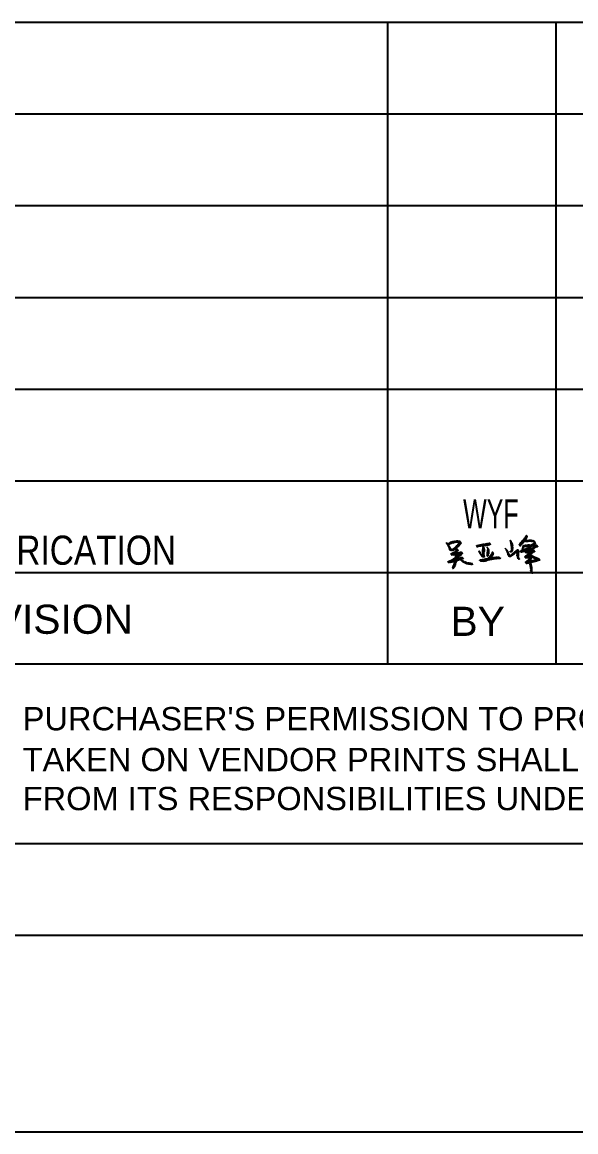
# Model space of a CAD drawing. Header units: millimetres. Extents: x -545 to 50, y -120 to 301.
# Drawn here: x -12.2 to 13.2, y 34.5 to 85.4 of the extents above; entities that cross this region are included whole.
import ezdxf

# ---------------------------------------------------------------- set-up
doc = ezdxf.new("R2010")
doc.units = ezdxf.units.MM
doc.styles.add('Arial', font='ARIAL.TTF', dxfattribs={"height": 0.2})
doc.styles.add('Arial Narrow', font='ARIALN.TTF', dxfattribs={"height": 0.2})

# ---------------------------------------------------------------- blocks, each defined once
blk = doc.blocks.new('Unknown-234528932-3781')
at = {"color": 7, "linetype": 'Continuous'}
for p, q in [((-43.793, 85.402), (35.39, 85.402)), ((4.551, 55.966), (4.551, 85.402)), ((12.261, 55.966), (12.261, 85.402)), ((-43.793, 81.198), (35.39, 81.198)), ((-43.793, 76.992), (35.39, 76.992)), ((-43.793, 72.786), (35.39, 72.786)), ((-43.793, 68.581), (35.39, 68.581)), ((-43.793, 64.375), (35.39, 64.375)), ((-43.793, 60.171), (35.39, 60.171)), ((-43.793, 55.989), (35.365, 55.989)), ((-43.793, 47.742), (35.39, 47.742)), ((-43.793, 43.537), (35.39, 43.537)), ((-43.793, 34.525), (35.39, 34.525))]:
    blk.add_line(p, q, dxfattribs=at)
at = {"color": 7, "linetype": 'Continuous', "style": 'Arial'}
for s, height, p in [('REVISION', 1.3371, (-16.059, 57.359)), ('BY', 1.3371, (7.417, 57.262)), ("PURCHASER'S PERMISSION TO PROCEED OR REVIEW", 1.06969, (-12.187, 52.932)), ('TAKEN ON VENDOR PRINTS SHALL NOT RELIEVE VENDOR', 1.06969, (-12.187, 51.06)), ('FROM ITS RESPONSIBILITIES UNDER PURCHASE ORDER.', 1.06969, (-12.187, 49.272))]:
    blk.add_text(s, height=height, dxfattribs=at).set_placement(p)
blk = doc.blocks.new('Unknown-234528932-3783')
at = {"color": 3, "linetype": 'Continuous'}
for p, q in [((7.269, 61.424), (7.465, 61.57)), ((7.274, 61.416), (7.483, 61.572)), ((7.278, 61.408), (7.498, 61.571)), ((7.284, 61.401), (7.532, 61.586)), ((7.411, 61.484), (7.556, 61.592)), ((7.447, 61.5), (7.578, 61.597)), ((7.482, 61.514), (7.598, 61.601)), ((7.509, 61.523), (7.618, 61.604)), ((7.53, 61.527), (7.643, 61.611)), ((7.56, 61.538), (7.659, 61.612)), ((7.586, 61.546), (7.675, 61.612)), ((7.604, 61.548), (7.691, 61.613)), ((7.618, 61.547), (7.708, 61.614)), ((7.648, 61.558), (7.724, 61.615)), ((7.666, 61.56), (7.741, 61.616)), ((7.681, 61.56), (7.758, 61.617)), ((7.695, 61.559), (7.772, 61.616)), ((7.705, 61.555), (7.785, 61.615)), ((7.728, 61.561), (7.799, 61.614)), ((7.743, 61.561), (7.814, 61.614)), ((7.759, 61.561), (7.826, 61.611)), ((7.777, 61.563), (7.837, 61.608)), ((7.791, 61.562), (7.848, 61.604)), ((7.795, 61.474), (7.915, 61.564)), ((7.804, 61.561), (7.859, 61.602)), ((7.817, 61.559), (7.873, 61.6)), ((7.83, 61.557), (7.884, 61.597)), ((7.833, 61.514), (7.911, 61.572)), ((7.842, 61.555), (7.892, 61.592)), ((7.848, 61.548), (7.895, 61.583)), ((7.848, 61.536), (7.906, 61.58)), ((10.152, 61.613), (10.193, 61.644)), ((10.153, 61.602), (10.2, 61.638)), ((10.154, 61.626), (10.171, 61.639)), ((10.154, 61.591), (10.212, 61.635)), ((10.16, 61.585), (10.214, 61.625)), ((10.16, 61.574), (10.216, 61.615)), ((10.16, 61.562), (10.218, 61.606)), ((10.16, 61.551), (10.222, 61.597)), ((10.167, 61.544), (10.227, 61.589)), ((10.169, 61.535), (10.231, 61.581)), ((10.175, 61.641), (10.177, 61.643)), ((10.176, 61.528), (10.236, 61.573)), ((10.177, 61.518), (10.243, 61.567)), ((10.57, 61.424), (10.778, 61.579)), ((10.58, 61.442), (10.838, 61.635)), ((10.595, 61.465), (10.834, 61.643)), ((10.602, 61.481), (10.854, 61.669)), ((10.617, 61.504), (10.87, 61.692)), ((10.638, 61.531), (10.886, 61.716)), ((10.684, 61.577), (10.897, 61.736)), ((10.7, 61.6), (10.909, 61.756)), ((10.733, 61.636), (10.753, 61.651)), ((10.756, 61.653), (10.936, 61.787)), ((10.766, 61.672), (10.935, 61.798)), ((10.793, 61.589), (10.852, 61.633)), ((10.802, 61.71), (10.936, 61.81)), ((10.805, 61.587), (10.871, 61.636)), ((10.808, 61.726), (10.947, 61.83)), ((10.819, 61.586), (10.89, 61.639)), ((10.835, 61.587), (10.907, 61.641)), ((10.838, 61.76), (10.845, 61.765)), ((10.851, 61.781), (10.943, 61.85)), ((10.853, 61.771), (10.948, 61.842)), ((10.859, 61.798), (10.94, 61.859)), ((10.863, 61.596), (10.924, 61.642)), ((10.865, 61.826), (10.915, 61.863)), ((10.866, 61.814), (10.932, 61.864)), ((10.878, 61.596), (10.94, 61.642)), ((10.894, 61.596), (10.955, 61.642)), ((10.896, 61.723), (10.898, 61.725)), ((10.899, 61.862), (10.901, 61.864)), ((10.912, 61.758), (10.92, 61.764)), ((10.912, 61.598), (10.971, 61.642)), ((10.925, 61.597), (10.994, 61.648)), ((10.938, 61.595), (11.01, 61.648)), ((10.953, 61.595), (11.024, 61.648)), ((10.969, 61.596), (11.039, 61.648)), ((10.99, 61.6), (11.056, 61.649)), ((11.005, 61.6), (11.073, 61.65)), ((11.02, 61.6), (11.087, 61.649)), ((11.036, 61.6), (11.102, 61.649)), ((11.051, 61.6), (11.117, 61.649)), ((11.069, 61.601), (11.133, 61.649)), ((11.083, 61.6), (11.148, 61.649)), ((11.097, 61.599), (11.163, 61.649)), ((11.111, 61.598), (11.178, 61.649)), ((11.126, 61.598), (11.189, 61.646)), ((11.141, 61.599), (11.2, 61.642)), ((11.158, 61.599), (11.215, 61.642)), ((11.172, 61.599), (11.225, 61.638)), ((11.183, 61.596), (11.233, 61.633)), ((11.195, 61.593), (11.242, 61.628)), ((11.205, 61.589), (11.253, 61.625)), ((11.214, 61.585), (11.261, 61.62)), ((11.223, 61.58), (11.277, 61.62)), ((11.231, 61.574), (11.283, 61.613)), ((11.239, 61.569), (11.285, 61.603)), ((11.247, 61.563), (11.293, 61.597)), ((11.252, 61.556), (11.299, 61.591)), ((11.256, 61.547), (11.305, 61.583)), ((11.258, 61.538), (11.311, 61.577)), ((11.258, 61.526), (11.316, 61.569)), ((7.224, 61.493), (7.264, 61.523)), ((7.224, 61.504), (7.245, 61.52)), ((7.228, 61.484), (7.277, 61.521)), ((7.234, 61.478), (7.285, 61.516)), ((7.24, 61.471), (7.293, 61.51)), ((7.248, 61.465), (7.301, 61.505)), ((7.257, 61.46), (7.309, 61.499)), ((7.265, 61.443), (7.343, 61.501)), ((7.266, 61.433), (7.426, 61.552)), ((7.266, 61.456), (7.318, 61.494)), ((7.291, 61.395), (7.354, 61.442)), ((7.299, 61.389), (7.361, 61.435)), ((7.299, 61.378), (7.367, 61.429)), ((7.309, 61.374), (7.37, 61.419)), ((7.311, 61.364), (7.372, 61.409)), ((7.314, 61.355), (7.377, 61.402)), ((7.32, 61.348), (7.385, 61.396)), ((7.324, 61.339), (7.387, 61.387)), ((7.328, 61.331), (7.391, 61.378)), ((7.332, 61.322), (7.396, 61.37)), ((7.336, 61.314), (7.401, 61.363)), ((7.339, 61.306), (7.408, 61.357)), ((7.341, 61.295), (7.414, 61.35)), ((7.346, 61.287), (7.417, 61.34)), ((7.347, 61.505), (7.358, 61.513)), ((7.353, 61.281), (7.415, 61.328)), ((7.355, 61.214), (7.446, 61.283)), ((7.356, 61.272), (7.421, 61.321)), ((7.357, 61.262), (7.428, 61.314)), ((7.36, 61.207), (7.444, 61.269)), ((7.362, 61.254), (7.435, 61.308)), ((7.362, 61.231), (7.444, 61.293)), ((7.366, 61.245), (7.44, 61.301)), ((7.368, 61.202), (7.448, 61.261)), ((7.376, 61.196), (7.455, 61.255)), ((7.384, 61.191), (7.46, 61.247)), ((7.397, 61.189), (7.459, 61.235)), ((7.41, 61.187), (7.457, 61.222)), ((7.427, 61.188), (7.46, 61.213)), ((7.435, 61.559), (7.438, 61.561)), ((7.45, 61.194), (7.46, 61.202)), ((7.46, 61.202), (7.505, 61.235)), ((7.46, 61.213), (7.462, 61.215)), ((7.462, 61.192), (7.526, 61.239)), ((7.47, 61.186), (7.552, 61.247)), ((7.474, 61.019), (7.544, 61.071)), ((7.475, 61.008), (7.599, 61.1)), ((7.476, 60.997), (7.78, 61.224)), ((7.476, 60.986), (7.78, 61.212)), ((7.478, 61.181), (7.862, 61.467)), ((7.487, 61.176), (7.843, 61.442)), ((7.489, 60.984), (7.748, 61.177)), ((7.496, 60.716), (7.985, 61.081)), ((7.501, 61.176), (7.786, 61.388)), ((7.504, 60.984), (7.71, 61.137)), ((7.528, 61.184), (7.763, 61.359)), ((7.559, 61.196), (7.667, 61.277)), ((7.564, 61.256), (7.89, 61.499)), ((7.58, 60.972), (7.705, 61.065)), ((7.595, 61.211), (7.672, 61.268)), ((7.598, 60.974), (7.728, 61.071)), ((7.621, 60.98), (7.744, 61.071)), ((7.626, 61.223), (7.687, 61.268)), ((7.641, 61.223), (7.702, 61.268)), ((7.643, 60.86), (7.959, 61.095)), ((7.643, 60.848), (7.971, 61.093)), ((7.644, 61.077), (7.663, 61.091)), ((7.644, 60.838), (7.979, 61.088)), ((7.646, 60.873), (7.943, 61.095)), ((7.649, 60.99), (7.767, 61.078)), ((7.653, 60.89), (7.93, 61.097)), ((7.654, 61.142), (7.664, 61.149)), ((7.655, 60.914), (7.907, 61.102)), ((7.656, 61.223), (7.717, 61.268)), ((7.656, 60.903), (7.919, 61.1)), ((7.658, 61.337), (7.913, 61.528)), ((7.661, 60.93), (7.884, 61.096)), ((7.662, 60.942), (7.863, 61.092)), ((7.663, 60.954), (7.84, 61.086)), ((7.666, 60.968), (7.819, 61.082)), ((7.668, 61.095), (7.674, 61.099)), ((7.671, 61.223), (7.727, 61.264)), ((7.671, 61.154), (7.687, 61.166)), ((7.679, 61.103), (7.693, 61.113)), ((7.68, 61.001), (7.788, 61.082)), ((7.687, 61.223), (7.738, 61.261)), ((7.687, 60.995), (7.803, 61.082)), ((7.689, 61.372), (7.917, 61.542)), ((7.692, 61.169), (7.775, 61.231)), ((7.702, 61.223), (7.747, 61.256)), ((7.707, 61.192), (7.769, 61.238)), ((7.716, 61.222), (7.758, 61.253)), ((7.72, 61.407), (7.729, 61.413)), ((7.723, 61.215), (7.763, 61.245)), ((7.744, 61.163), (7.744, 61.163)), ((7.756, 61.433), (7.916, 61.553)), ((7.787, 61.388), (7.811, 61.406)), ((7.82, 61.504), (7.822, 61.506)), ((7.896, 61.504), (7.898, 61.505)), ((7.936, 61.032), (7.979, 61.065)), ((7.986, 61.07), (7.99, 61.073)), ((8.604, 61.371), (8.652, 61.407)), ((8.605, 61.383), (8.606, 61.383)), ((8.608, 61.362), (8.673, 61.41)), ((8.614, 61.356), (8.692, 61.414)), ((8.618, 61.392), (8.632, 61.403)), ((8.62, 61.348), (8.717, 61.421)), ((8.632, 61.346), (8.738, 61.425)), ((8.658, 61.354), (8.667, 61.361)), ((8.672, 61.364), (8.76, 61.43)), ((8.69, 61.366), (8.783, 61.436)), ((8.709, 61.13), (8.739, 61.152)), ((8.709, 61.118), (8.753, 61.151)), ((8.711, 61.109), (8.765, 61.149)), ((8.714, 61.373), (8.8, 61.437)), ((8.716, 61.101), (8.774, 61.145)), ((8.722, 61.094), (8.784, 61.14)), ((8.723, 61.152), (8.723, 61.152)), ((8.726, 61.086), (8.786, 61.13)), ((8.73, 61.078), (8.787, 61.12)), ((8.731, 61.374), (8.816, 61.437)), ((8.734, 61.069), (8.787, 61.108)), ((8.739, 61.061), (8.792, 61.101)), ((8.743, 61.053), (8.795, 61.091)), ((8.746, 61.374), (8.841, 61.445)), ((8.748, 61.045), (8.802, 61.086)), ((8.753, 61.037), (8.809, 61.079)), ((8.758, 61.03), (8.815, 61.072)), ((8.761, 61.374), (8.862, 61.449)), ((8.763, 61.022), (8.821, 61.066)), ((8.769, 61.015), (8.825, 61.057)), ((8.777, 61.374), (8.878, 61.45)), ((8.794, 61.375), (8.901, 61.455)), ((8.825, 61.387), (8.925, 61.462)), ((8.844, 61.39), (8.941, 61.462)), ((8.857, 61.388), (8.956, 61.462)), ((8.867, 61.385), (8.973, 61.464)), ((8.872, 61.377), (8.997, 61.47)), ((8.877, 61.369), (9.014, 61.471)), ((8.881, 61.122), (8.983, 61.198)), ((8.882, 61.362), (9.037, 61.477)), ((8.882, 61.134), (8.983, 61.209)), ((8.886, 61.114), (8.983, 61.186)), ((8.887, 61.354), (9.059, 61.482)), ((8.888, 61.104), (8.983, 61.175)), ((8.888, 61.047), (8.965, 61.104)), ((8.889, 61.162), (8.985, 61.233)), ((8.889, 61.15), (8.991, 61.226)), ((8.889, 61.07), (8.968, 61.129)), ((8.889, 61.037), (8.967, 61.095)), ((8.89, 61.197), (8.984, 61.266)), ((8.89, 61.185), (8.984, 61.255)), ((8.89, 61.174), (8.985, 61.244)), ((8.89, 61.094), (8.973, 61.156)), ((8.89, 61.083), (8.971, 61.143)), ((8.891, 61.209), (8.983, 61.277)), ((8.892, 61.346), (8.941, 61.382)), ((8.893, 61.222), (8.976, 61.284)), ((8.894, 61.063), (8.964, 61.115)), ((8.894, 61.028), (8.972, 61.087)), ((8.895, 61.235), (8.977, 61.295)), ((8.895, 61.018), (8.964, 61.07)), ((8.896, 61.338), (8.943, 61.373)), ((8.897, 61.248), (8.981, 61.31)), ((8.898, 61.009), (8.964, 61.058)), ((8.899, 61.261), (8.982, 61.322)), ((8.9, 61.329), (8.95, 61.366)), ((8.9, 61.272), (8.98, 61.332)), ((8.904, 61.321), (8.957, 61.36)), ((8.906, 61.311), (8.962, 61.353)), ((8.906, 61.288), (8.973, 61.338)), ((8.908, 61.301), (8.965, 61.344)), ((8.977, 61.41), (9.084, 61.489)), ((8.997, 61.413), (9.103, 61.492)), ((9.012, 61.413), (9.106, 61.483)), ((9.014, 61.403), (9.033, 61.417)), ((9.021, 61.397), (9.029, 61.403)), ((9.037, 61.42), (9.138, 61.496)), ((9.052, 61.42), (9.165, 61.504)), ((9.056, 61.412), (9.181, 61.504)), ((9.064, 61.406), (9.196, 61.504)), ((9.079, 61.405), (9.218, 61.51)), ((9.085, 61.297), (9.116, 61.319)), ((9.091, 61.289), (9.13, 61.318)), ((9.095, 61.281), (9.14, 61.314)), ((9.095, 61.008), (9.185, 61.075)), ((9.096, 61.407), (9.239, 61.514)), ((9.099, 61.273), (9.146, 61.308)), ((9.1, 61), (9.183, 61.062)), ((9.101, 61.047), (9.188, 61.111)), ((9.101, 61.035), (9.188, 61.1)), ((9.101, 61.024), (9.187, 61.088)), ((9.103, 61.059), (9.196, 61.128)), ((9.105, 61.072), (9.196, 61.14)), ((9.106, 61.267), (9.153, 61.301)), ((9.107, 61.085), (9.196, 61.151)), ((9.109, 61.098), (9.196, 61.162)), ((9.111, 61.111), (9.196, 61.174)), ((9.112, 61.26), (9.155, 61.292)), ((9.113, 61.124), (9.196, 61.185)), ((9.115, 61.136), (9.117, 61.138)), ((9.117, 61.252), (9.161, 61.285)), ((9.12, 61.174), (9.196, 61.231)), ((9.12, 61.163), (9.196, 61.219)), ((9.12, 61.152), (9.196, 61.208)), ((9.12, 61.14), (9.196, 61.197)), ((9.121, 61.243), (9.168, 61.278)), ((9.124, 61.234), (9.174, 61.272)), ((9.124, 61.2), (9.189, 61.249)), ((9.127, 61.225), (9.18, 61.265)), ((9.128, 61.215), (9.185, 61.257)), ((9.128, 61.192), (9.193, 61.24)), ((9.133, 61.423), (9.251, 61.511)), ((9.151, 61.425), (9.261, 61.507)), ((9.181, 61.436), (9.186, 61.44)), ((9.193, 61.445), (9.269, 61.502)), ((9.211, 61.447), (9.273, 61.493)), ((9.237, 61.455), (9.269, 61.479)), ((9.295, 60.985), (9.39, 61.055)), ((9.304, 60.996), (9.39, 61.06)), ((9.311, 61.006), (9.39, 61.064)), ((9.316, 61.014), (9.39, 61.069)), ((9.32, 61.021), (9.39, 61.073)), ((9.321, 61.058), (9.38, 61.102)), ((9.321, 61.054), (9.384, 61.1)), ((9.322, 61.072), (9.37, 61.108)), ((9.322, 61.068), (9.374, 61.106)), ((9.322, 61.063), (9.377, 61.104)), ((9.323, 61.077), (9.367, 61.11)), ((9.323, 61.051), (9.387, 61.098)), ((9.324, 61.083), (9.363, 61.112)), ((9.324, 61.029), (9.39, 61.078)), ((9.325, 61.088), (9.356, 61.111)), ((9.325, 61.048), (9.391, 61.096)), ((9.326, 61.035), (9.39, 61.082)), ((9.327, 61.094), (9.342, 61.105)), ((9.327, 61.044), (9.394, 61.094)), ((9.328, 61.041), (9.396, 61.091)), ((9.929, 61.253), (9.948, 61.267)), ((9.931, 61.244), (9.957, 61.263)), ((9.933, 61.234), (9.967, 61.259)), ((9.938, 61.226), (9.977, 61.255)), ((9.945, 61.22), (9.986, 61.25)), ((9.952, 61.213), (9.994, 61.245)), ((9.962, 61.21), (10.001, 61.239)), ((9.964, 61.2), (10.008, 61.233)), ((9.966, 61.19), (10.015, 61.226)), ((9.97, 61.182), (10.019, 61.218)), ((9.976, 61.174), (10.023, 61.21)), ((9.979, 61.154), (10.036, 61.196)), ((9.981, 61.166), (10.031, 61.204)), ((9.982, 61.144), (10.042, 61.189)), ((9.987, 61.137), (10.048, 61.183)), ((9.991, 61.128), (10.053, 61.175)), ((9.996, 61.121), (10.058, 61.167)), ((9.998, 61.111), (10.06, 61.157)), ((10.001, 61.102), (10.062, 61.148)), ((10.007, 61.095), (10.012, 61.099)), ((10.012, 61.099), (10.013, 61.099)), ((10.013, 61.099), (10.064, 61.137)), ((10.015, 61.09), (10.032, 61.102)), ((10.017, 61.08), (10.034, 61.092)), ((10.018, 61.069), (10.059, 61.1)), ((10.021, 61.06), (10.084, 61.107)), ((10.026, 61.052), (10.09, 61.1)), ((10.031, 61.044), (10.095, 61.092)), ((10.032, 61.102), (10.033, 61.103)), ((10.033, 61.103), (10.071, 61.131)), ((10.033, 61.035), (10.096, 61.082)), ((10.034, 61.092), (10.053, 61.106)), ((10.035, 61.025), (10.097, 61.071)), ((10.037, 61.015), (10.103, 61.064)), ((10.039, 61.005), (10.107, 61.056)), ((10.053, 61.106), (10.054, 61.107)), ((10.054, 61.107), (10.078, 61.125)), ((10.059, 61.1), (10.074, 61.11)), ((10.074, 61.111), (10.081, 61.116)), ((10.074, 61.11), (10.074, 61.111)), ((10.136, 61.134), (10.141, 61.138)), ((10.138, 61.125), (10.156, 61.138)), ((10.148, 61.12), (10.186, 61.149)), ((10.163, 61.12), (10.269, 61.199)), ((10.178, 61.12), (10.262, 61.182)), ((10.179, 61.508), (10.247, 61.559)), ((10.18, 61.497), (10.253, 61.552)), ((10.182, 61.487), (10.256, 61.542)), ((10.183, 61.477), (10.256, 61.531)), ((10.185, 61.467), (10.262, 61.525)), ((10.186, 61.456), (10.267, 61.517)), ((10.186, 61.445), (10.269, 61.507)), ((10.188, 61.435), (10.269, 61.495)), ((10.193, 61.427), (10.269, 61.484)), ((10.197, 61.123), (10.264, 61.173)), ((10.198, 61.42), (10.271, 61.474)), ((10.198, 61.408), (10.276, 61.466)), ((10.198, 61.397), (10.281, 61.458)), ((10.198, 61.386), (10.285, 61.45)), ((10.198, 61.374), (10.284, 61.438)), ((10.198, 61.363), (10.281, 61.424)), ((10.198, 61.351), (10.277, 61.41)), ((10.2, 61.17), (10.283, 61.232)), ((10.201, 61.16), (10.283, 61.221)), ((10.202, 61.343), (10.277, 61.399)), ((10.205, 61.322), (10.279, 61.377)), ((10.205, 61.311), (10.28, 61.367)), ((10.205, 61.3), (10.282, 61.357)), ((10.207, 61.335), (10.277, 61.388)), ((10.207, 61.29), (10.283, 61.346)), ((10.208, 61.188), (10.281, 61.242)), ((10.209, 61.28), (10.29, 61.34)), ((10.212, 61.27), (10.287, 61.327)), ((10.213, 61.26), (10.284, 61.313)), ((10.213, 61.215), (10.277, 61.262)), ((10.213, 61.203), (10.278, 61.251)), ((10.214, 61.249), (10.288, 61.305)), ((10.214, 61.227), (10.279, 61.275)), ((10.215, 61.238), (10.288, 61.293)), ((10.221, 61.129), (10.24, 61.144)), ((10.268, 61.016), (10.53, 61.212)), ((10.275, 61.033), (10.52, 61.216)), ((10.275, 61.01), (10.541, 61.208)), ((10.282, 61.004), (10.55, 61.203)), ((10.289, 60.998), (10.421, 61.096)), ((10.334, 61.088), (10.357, 61.106)), ((10.359, 61.107), (10.504, 61.215)), ((10.411, 61.077), (10.42, 61.084)), ((10.46, 61.125), (10.463, 61.127)), ((10.473, 61.077), (10.563, 61.145)), ((10.473, 61.066), (10.558, 61.13)), ((10.473, 61.055), (10.557, 61.118)), ((10.473, 61.043), (10.55, 61.101)), ((10.473, 61.032), (10.549, 61.089)), ((10.473, 61.021), (10.55, 61.078)), ((10.473, 61.009), (10.548, 61.065)), ((10.482, 61.142), (10.556, 61.197)), ((10.482, 61.096), (10.566, 61.159)), ((10.483, 61.21), (10.491, 61.216)), ((10.484, 61.109), (10.566, 61.17)), ((10.486, 61.133), (10.56, 61.188)), ((10.489, 61.124), (10.563, 61.179)), ((10.57, 61.412), (10.755, 61.55)), ((10.575, 61.404), (10.709, 61.504)), ((10.581, 61.397), (10.684, 61.474)), ((10.589, 61.392), (10.645, 61.434)), ((10.602, 61.391), (10.643, 61.421)), ((10.62, 61.119), (10.708, 61.185)), ((10.622, 61.109), (10.713, 61.177)), ((10.623, 61.394), (10.638, 61.405)), ((10.631, 61.105), (10.716, 61.168)), ((10.639, 61.099), (10.72, 61.159)), ((10.643, 61.409), (10.646, 61.412)), ((10.649, 61.152), (10.712, 61.199)), ((10.653, 61.098), (10.724, 61.151)), ((10.654, 61.167), (10.725, 61.22)), ((10.658, 61.444), (10.66, 61.445)), ((10.671, 61.1), (10.728, 61.142)), ((10.681, 61.198), (10.737, 61.241)), ((10.692, 61.104), (10.731, 61.134)), ((10.705, 61.239), (10.75, 61.273)), ((10.705, 61.228), (10.745, 61.258)), ((10.712, 61.267), (10.758, 61.302)), ((10.713, 61.507), (10.723, 61.515)), ((10.713, 61.256), (10.754, 61.287)), ((10.713, 61.177), (10.718, 61.18)), ((10.716, 61.282), (10.77, 61.322)), ((10.716, 61.168), (10.746, 61.19)), ((10.72, 61.159), (10.794, 61.215)), ((10.723, 61.185), (10.728, 61.188)), ((10.724, 61.151), (10.837, 61.235)), ((10.728, 61.142), (10.868, 61.247)), ((10.729, 61.36), (10.786, 61.402)), ((10.73, 61.372), (10.765, 61.398)), ((10.731, 61.304), (10.887, 61.42)), ((10.731, 61.134), (10.931, 61.282)), ((10.732, 61.35), (10.807, 61.406)), ((10.732, 61.122), (10.735, 61.125)), ((10.735, 61.341), (10.826, 61.409)), ((10.735, 61.125), (11.031, 61.345)), ((10.739, 61.333), (10.845, 61.412)), ((10.741, 61.323), (10.866, 61.416)), ((10.763, 61.305), (10.765, 61.307)), ((10.769, 61.139), (11.322, 61.551)), ((10.797, 61.148), (11.322, 61.539)), ((10.822, 61.11), (10.876, 61.15)), ((10.824, 61.362), (10.905, 61.422)), ((10.824, 61.1), (10.903, 61.159)), ((10.829, 61.161), (11.321, 61.527)), ((10.829, 61.093), (10.929, 61.167)), ((10.832, 61.129), (10.835, 61.131)), ((10.837, 61.087), (10.995, 61.205)), ((10.84, 60.884), (11.236, 61.18)), ((10.844, 60.876), (11.253, 61.181)), ((10.845, 61.082), (11.011, 61.205)), ((10.846, 61.367), (10.923, 61.424)), ((10.848, 60.867), (11.265, 61.178)), ((10.851, 60.859), (11.275, 61.174)), ((10.855, 60.85), (11.283, 61.169)), ((10.859, 61.081), (11.064, 61.233)), ((10.86, 61.366), (10.946, 61.43)), ((10.87, 61.248), (10.881, 61.257)), ((10.873, 61.08), (11.124, 61.267)), ((10.875, 61.366), (10.958, 61.427)), ((10.884, 61.077), (11.146, 61.272)), ((10.892, 61.368), (10.967, 61.423)), ((10.894, 61.198), (11.306, 61.505)), ((10.897, 61.075), (11.244, 61.333)), ((10.904, 61.194), (11.294, 61.485)), ((10.912, 61.075), (11.296, 61.361)), ((10.917, 61.374), (10.993, 61.431)), ((10.927, 61.075), (11.06, 61.173)), ((10.93, 61.373), (11.012, 61.434)), ((10.947, 61.374), (11.027, 61.433)), ((10.952, 61.082), (11.04, 61.148)), ((10.964, 61.375), (11.04, 61.432)), ((10.965, 61.228), (10.987, 61.244)), ((10.968, 61.082), (11.048, 61.142)), ((10.98, 61.376), (11.05, 61.428)), ((10.98, 61.08), (11.061, 61.14)), ((10.981, 61.058), (11.112, 61.155)), ((10.982, 61.069), (11.085, 61.146)), ((10.984, 61.003), (11.21, 61.171)), ((10.986, 61.05), (11.131, 61.158)), ((10.988, 61.017), (11.19, 61.168)), ((10.988, 61.04), (11.156, 61.165)), ((10.989, 61.03), (11.168, 61.162)), ((10.997, 61.377), (11.073, 61.434)), ((11.005, 61.258), (11.012, 61.263)), ((11.014, 61.378), (11.089, 61.434)), ((11.024, 61.272), (11.074, 61.309)), ((11.03, 61.379), (11.104, 61.434)), ((11.04, 61.352), (11.048, 61.358)), ((11.046, 61.379), (11.119, 61.434)), ((11.066, 61.235), (11.095, 61.256)), ((11.068, 61.385), (11.142, 61.44)), ((11.073, 61.377), (11.176, 61.454)), ((11.074, 61.31), (11.266, 61.452)), ((11.102, 61.205), (11.392, 61.421)), ((11.116, 61.329), (11.117, 61.33)), ((11.135, 61.218), (11.401, 61.416)), ((11.143, 61.053), (11.154, 61.061)), ((11.152, 61.276), (11.193, 61.307)), ((11.169, 61.073), (11.21, 61.103)), ((11.179, 61.24), (11.19, 61.248)), ((11.188, 61.463), (11.231, 61.494)), ((11.195, 61.388), (11.271, 61.445)), ((11.209, 61.261), (11.22, 61.27)), ((11.211, 61.388), (11.281, 61.441)), ((11.223, 61.272), (11.407, 61.409)), ((11.226, 61.388), (11.294, 61.439)), ((11.231, 61.118), (11.291, 61.163)), ((11.241, 61.388), (11.307, 61.437)), ((11.251, 61.51), (11.32, 61.561)), ((11.254, 61.124), (11.292, 61.153)), ((11.256, 61.388), (11.32, 61.436)), ((11.256, 61.286), (11.262, 61.29)), ((11.267, 61.385), (11.333, 61.434)), ((11.268, 61.295), (11.412, 61.402)), ((11.277, 61.13), (11.28, 61.132)), ((11.279, 61.382), (11.346, 61.432)), ((11.298, 61.385), (11.357, 61.429)), ((11.31, 61.314), (11.419, 61.396)), ((11.311, 61.372), (11.315, 61.375)), ((11.312, 61.384), (11.368, 61.426)), ((11.318, 61.377), (11.38, 61.423)), ((11.377, 61.353), (11.428, 61.391)), ((11.393, 61.353), (11.428, 61.38)), ((7.295, 60.657), (7.316, 60.673)), ((7.298, 60.648), (7.337, 60.677)), ((7.3, 60.638), (7.365, 60.686)), ((7.304, 60.63), (7.4, 60.702)), ((7.311, 60.624), (7.439, 60.719)), ((7.33, 60.626), (7.483, 60.741)), ((7.349, 60.629), (7.495, 60.738)), ((7.369, 60.633), (7.496, 60.727)), ((7.39, 60.637), (7.496, 60.716)), ((7.405, 60.636), (7.497, 60.706)), ((7.422, 60.638), (7.498, 60.695)), ((7.435, 61.001), (7.473, 61.029)), ((7.436, 61.013), (7.469, 61.038)), ((7.44, 60.993), (7.474, 61.019)), ((7.443, 60.642), (7.499, 60.684)), ((7.447, 60.987), (7.475, 61.008)), ((7.456, 60.982), (7.476, 60.997)), ((7.46, 60.644), (7.5, 60.673)), ((7.469, 60.981), (7.476, 60.986)), ((7.473, 61.029), (7.5, 61.049)), ((7.48, 60.647), (7.5, 60.662)), ((7.495, 60.738), (7.563, 60.789)), ((7.496, 60.727), (7.623, 60.822)), ((7.497, 60.706), (7.921, 61.022)), ((7.498, 60.695), (7.923, 61.012)), ((7.499, 60.684), (7.903, 60.985)), ((7.5, 60.673), (7.864, 60.945)), ((7.5, 60.662), (7.753, 60.85)), ((7.503, 60.653), (7.734, 60.825)), ((7.516, 60.981), (7.595, 61.041)), ((7.524, 60.657), (7.724, 60.806)), ((7.529, 60.979), (7.597, 61.031)), ((7.541, 60.978), (7.62, 61.037)), ((7.554, 60.976), (7.644, 61.043)), ((7.556, 60.67), (7.721, 60.792)), ((7.56, 60.479), (7.66, 60.553)), ((7.565, 60.505), (7.662, 60.578)), ((7.566, 60.495), (7.66, 60.565)), ((7.567, 60.974), (7.673, 61.053)), ((7.575, 60.673), (7.727, 60.786)), ((7.576, 60.525), (7.665, 60.591)), ((7.579, 60.55), (7.675, 60.622)), ((7.579, 60.538), (7.668, 60.605)), ((7.585, 60.566), (7.682, 60.638)), ((7.589, 60.58), (7.692, 60.657)), ((7.593, 60.594), (7.691, 60.667)), ((7.594, 60.607), (7.703, 60.688)), ((7.596, 60.677), (7.736, 60.781)), ((7.599, 60.622), (7.914, 60.856)), ((7.605, 60.638), (7.891, 60.851)), ((7.608, 60.651), (7.869, 60.846)), ((7.61, 60.676), (7.755, 60.784)), ((7.614, 60.667), (7.771, 60.785)), ((7.742, 60.717), (7.933, 60.859)), ((7.76, 60.856), (7.81, 60.893)), ((7.772, 60.728), (7.952, 60.862)), ((7.772, 60.808), (7.788, 60.82)), ((7.783, 60.805), (7.823, 60.834)), ((7.789, 60.73), (7.966, 60.861)), ((7.791, 60.799), (7.846, 60.84)), ((7.794, 60.824), (7.799, 60.828)), ((7.827, 60.746), (7.986, 60.864)), ((7.848, 60.75), (7.993, 60.859)), ((7.869, 60.755), (8.003, 60.855)), ((7.877, 60.749), (8.01, 60.848)), ((7.882, 60.741), (7.928, 60.776)), ((7.887, 60.734), (7.931, 60.766)), ((7.893, 60.853), (7.895, 60.853)), ((7.895, 60.728), (7.939, 60.761)), ((7.903, 60.985), (7.92, 60.998)), ((7.903, 60.723), (7.946, 60.755)), ((7.905, 60.713), (7.95, 60.747)), ((7.908, 60.704), (7.956, 60.739)), ((7.914, 60.697), (7.964, 60.734)), ((7.923, 60.692), (7.973, 60.729)), ((7.929, 60.686), (7.981, 60.724)), ((7.935, 60.678), (7.99, 60.719)), ((7.943, 60.673), (7.998, 60.714)), ((7.945, 60.789), (8.018, 60.843)), ((7.953, 60.669), (8.007, 60.71)), ((7.96, 60.663), (8.016, 60.705)), ((7.968, 60.658), (8.025, 60.7)), ((7.976, 60.652), (8.034, 60.696)), ((7.977, 60.801), (8.021, 60.834)), ((7.985, 60.647), (8.044, 60.691)), ((7.995, 60.644), (8.053, 60.687)), ((8.006, 60.64), (8.061, 60.681)), ((8.014, 60.635), (8.068, 60.675)), ((8.025, 60.631), (8.079, 60.672)), ((8.038, 60.63), (8.089, 60.668)), ((8.047, 60.625), (8.098, 60.664)), ((8.053, 60.618), (8.109, 60.66)), ((8.059, 60.612), (8.119, 60.656)), ((8.067, 60.606), (8.132, 60.655)), ((8.08, 60.605), (8.141, 60.65)), ((8.089, 60.6), (8.149, 60.645)), ((8.098, 60.595), (8.159, 60.641)), ((8.107, 60.591), (8.169, 60.636)), ((8.117, 60.586), (8.178, 60.632)), ((8.126, 60.582), (8.193, 60.632)), ((8.136, 60.578), (8.203, 60.628)), ((8.146, 60.574), (8.213, 60.624)), ((8.163, 60.575), (8.223, 60.62)), ((8.174, 60.572), (8.233, 60.616)), ((8.185, 60.569), (8.244, 60.613)), ((8.196, 60.566), (8.255, 60.609)), ((8.207, 60.563), (8.267, 60.607)), ((8.22, 60.561), (8.23, 60.568)), ((8.23, 60.568), (8.281, 60.606)), ((8.233, 60.559), (8.255, 60.576)), ((8.249, 60.559), (8.28, 60.583)), ((8.255, 60.576), (8.296, 60.606)), ((8.263, 60.559), (8.305, 60.59)), ((8.273, 60.555), (8.33, 60.597)), ((8.28, 60.583), (8.309, 60.604)), ((8.282, 60.55), (8.343, 60.596)), ((8.294, 60.548), (8.356, 60.594)), ((8.305, 60.59), (8.319, 60.601)), ((8.308, 60.547), (8.371, 60.593)), ((8.325, 60.548), (8.387, 60.594)), ((8.33, 60.597), (8.331, 60.598)), ((8.338, 60.546), (8.395, 60.588)), ((8.353, 60.546), (8.41, 60.588)), ((8.368, 60.546), (8.422, 60.586)), ((8.384, 60.546), (8.433, 60.582)), ((8.399, 60.546), (8.435, 60.573)), ((8.765, 60.715), (8.807, 60.747)), ((8.765, 60.711), (8.813, 60.747)), ((8.765, 60.72), (8.799, 60.746)), ((8.765, 60.725), (8.769, 60.728)), ((8.767, 60.708), (8.819, 60.747)), ((8.769, 60.705), (8.825, 60.747)), ((8.771, 60.702), (8.841, 60.754)), ((8.774, 60.7), (8.847, 60.754)), ((8.776, 61.009), (8.826, 61.046)), ((8.777, 60.698), (8.853, 60.754)), ((8.778, 60.734), (8.789, 60.742)), ((8.78, 60.695), (8.859, 60.754)), ((8.784, 61.004), (8.832, 61.039)), ((8.784, 60.694), (8.865, 60.754)), ((8.787, 60.995), (8.838, 61.033)), ((8.79, 60.985), (8.845, 61.026)), ((8.79, 60.694), (8.871, 60.754)), ((8.793, 60.977), (8.85, 61.019)), ((8.796, 60.694), (8.877, 60.754)), ((8.798, 60.969), (8.855, 61.011)), ((8.801, 60.693), (8.883, 60.754)), ((8.804, 60.961), (8.859, 61.002)), ((8.806, 60.692), (8.889, 60.754)), ((8.809, 60.954), (8.862, 60.994)), ((8.811, 60.692), (8.901, 60.759)), ((8.814, 60.947), (8.866, 60.985)), ((8.815, 60.69), (8.91, 60.761)), ((8.82, 60.939), (8.87, 60.977)), ((8.82, 60.689), (8.919, 60.763)), ((8.824, 60.688), (8.926, 60.764)), ((8.825, 60.932), (8.874, 60.968)), ((8.829, 60.687), (8.933, 60.765)), ((8.83, 60.924), (8.877, 60.959)), ((8.835, 60.687), (8.94, 60.765)), ((8.839, 60.919), (8.878, 60.948)), ((8.841, 60.687), (8.946, 60.765)), ((8.843, 60.911), (8.881, 60.939)), ((8.847, 60.687), (8.951, 60.765)), ((8.85, 60.905), (8.889, 60.934)), ((8.853, 60.687), (8.957, 60.765)), ((8.859, 60.687), (8.963, 60.764)), ((8.861, 60.901), (8.896, 60.928)), ((8.865, 60.687), (8.978, 60.771)), ((8.871, 60.687), (8.99, 60.776)), ((8.873, 60.899), (8.969, 60.971)), ((8.877, 60.687), (8.999, 60.778)), ((8.882, 60.686), (9.006, 60.779)), ((8.883, 60.895), (8.971, 60.961)), ((8.886, 60.685), (9.014, 60.78)), ((8.89, 60.683), (9.023, 60.782)), ((8.892, 60.89), (8.975, 60.952)), ((8.895, 60.682), (9.033, 60.785)), ((8.899, 60.681), (9.041, 60.787)), ((8.902, 61.001), (8.964, 61.047)), ((8.902, 60.887), (8.979, 60.944)), ((8.903, 60.99), (8.968, 61.039)), ((8.903, 60.978), (8.967, 61.026)), ((8.903, 60.967), (8.968, 61.015)), ((8.904, 60.68), (9.049, 60.788)), ((8.906, 60.958), (8.97, 61.006)), ((8.909, 60.88), (8.92, 60.889)), ((8.91, 60.95), (8.974, 60.997)), ((8.91, 60.938), (8.969, 60.982)), ((8.919, 60.687), (9.057, 60.789)), ((8.92, 60.889), (8.991, 60.941)), ((8.925, 60.687), (9.064, 60.79)), ((8.931, 60.687), (9.076, 60.795)), ((8.937, 60.687), (9.083, 60.795)), ((8.943, 60.687), (9.09, 60.796)), ((8.946, 60.897), (8.998, 60.935)), ((8.949, 60.687), (9.098, 60.797)), ((8.955, 60.687), (9.105, 60.799)), ((8.962, 60.897), (8.986, 60.915)), ((8.971, 60.694), (9.113, 60.8)), ((8.978, 60.695), (9.12, 60.801)), ((8.984, 60.695), (9.128, 60.802)), ((8.991, 60.695), (9.135, 60.803)), ((8.997, 60.696), (9.35, 60.959)), ((9.004, 60.696), (9.344, 60.95)), ((9.011, 60.697), (9.336, 60.939)), ((9.019, 60.698), (9.327, 60.928)), ((9.026, 60.699), (9.318, 60.917)), ((9.033, 60.7), (9.303, 60.901)), ((9.052, 60.71), (9.304, 60.897)), ((9.059, 60.711), (9.291, 60.883)), ((9.067, 60.711), (9.27, 60.863)), ((9.069, 60.794), (9.069, 60.794)), ((9.076, 60.714), (9.261, 60.852)), ((9.084, 60.942), (9.167, 61.004)), ((9.086, 60.956), (9.167, 61.016)), ((9.086, 60.933), (9.167, 60.993)), ((9.094, 60.927), (9.158, 60.975)), ((9.094, 60.927), (9.094, 60.927)), ((9.101, 60.978), (9.17, 61.03)), ((9.102, 60.99), (9.181, 61.049)), ((9.102, 60.729), (9.253, 60.841)), ((9.103, 60.922), (9.106, 60.924)), ((9.106, 60.924), (9.115, 60.931)), ((9.115, 60.931), (9.152, 60.959)), ((9.122, 60.739), (9.248, 60.833)), ((9.144, 60.751), (9.248, 60.829)), ((9.152, 60.753), (9.25, 60.826)), ((9.16, 60.754), (9.254, 60.824)), ((9.166, 60.754), (9.258, 60.823)), ((9.169, 60.828), (9.356, 60.967)), ((9.172, 60.754), (9.263, 60.822)), ((9.177, 60.754), (9.269, 60.822)), ((9.179, 60.841), (9.36, 60.975)), ((9.183, 60.753), (9.278, 60.824)), ((9.187, 60.851), (9.364, 60.983)), ((9.188, 60.753), (9.299, 60.835)), ((9.193, 60.86), (9.216, 60.877)), ((9.194, 60.753), (9.307, 60.837)), ((9.202, 60.754), (9.315, 60.838)), ((9.212, 60.757), (9.223, 60.765)), ((9.217, 60.878), (9.368, 60.99)), ((9.223, 60.887), (9.372, 60.998)), ((9.224, 60.766), (9.322, 60.839)), ((9.229, 60.896), (9.377, 61.005)), ((9.229, 60.766), (9.328, 60.839)), ((9.235, 60.905), (9.379, 61.011)), ((9.235, 60.765), (9.333, 60.839)), ((9.24, 60.764), (9.339, 60.839)), ((9.241, 60.914), (9.38, 61.017)), ((9.246, 60.764), (9.356, 60.846)), ((9.252, 60.764), (9.363, 60.847)), ((9.26, 60.766), (9.37, 60.848)), ((9.262, 60.933), (9.382, 61.023)), ((9.267, 60.946), (9.39, 61.037)), ((9.267, 60.95), (9.269, 60.952)), ((9.268, 60.942), (9.39, 61.033)), ((9.268, 60.767), (9.377, 60.848)), ((9.276, 60.769), (9.384, 60.849)), ((9.282, 60.962), (9.39, 61.042)), ((9.284, 60.873), (9.29, 60.878)), ((9.284, 60.77), (9.391, 60.85)), ((9.286, 60.969), (9.39, 61.046)), ((9.288, 60.975), (9.39, 61.051)), ((9.291, 60.771), (9.398, 60.851)), ((9.299, 60.773), (9.406, 60.852)), ((9.307, 60.774), (9.414, 60.854)), ((9.315, 60.775), (9.422, 60.855)), ((9.322, 60.777), (9.429, 60.856)), ((9.329, 60.777), (9.437, 60.857)), ((9.336, 60.777), (9.444, 60.858)), ((9.346, 60.843), (9.349, 60.846)), ((9.347, 60.782), (9.451, 60.859)), ((9.355, 60.783), (9.458, 60.859)), ((9.362, 60.784), (9.363, 60.784)), ((9.367, 60.788), (9.464, 60.86)), ((9.375, 60.789), (9.47, 60.86)), ((9.382, 60.79), (9.476, 60.86)), ((9.389, 60.791), (9.482, 60.86)), ((9.397, 60.792), (9.488, 60.86)), ((9.404, 60.793), (9.496, 60.861)), ((9.411, 60.794), (9.504, 60.863)), ((9.419, 60.795), (9.513, 60.865)), ((9.426, 60.796), (9.521, 60.866)), ((9.434, 60.797), (9.528, 60.867)), ((9.441, 60.798), (9.534, 60.867)), ((9.449, 60.799), (9.541, 60.868)), ((9.456, 60.8), (9.547, 60.868)), ((9.464, 60.801), (9.553, 60.868)), ((9.477, 60.807), (9.559, 60.868)), ((9.483, 60.807), (9.565, 60.868)), ((9.489, 60.806), (9.57, 60.867)), ((9.495, 60.806), (9.576, 60.867)), ((9.5, 60.806), (9.581, 60.866)), ((9.507, 60.806), (9.586, 60.866)), ((9.513, 60.807), (9.592, 60.865)), ((9.52, 60.807), (9.595, 60.863)), ((9.528, 60.809), (9.6, 60.862)), ((9.536, 60.81), (9.612, 60.867)), ((9.544, 60.812), (9.618, 60.867)), ((9.551, 60.813), (9.624, 60.867)), ((9.559, 60.814), (9.63, 60.867)), ((9.566, 60.814), (9.636, 60.867)), ((9.572, 60.815), (9.642, 60.867)), ((9.579, 60.815), (9.648, 60.867)), ((9.585, 60.815), (9.654, 60.867)), ((9.59, 60.815), (9.66, 60.867)), ((9.596, 60.814), (9.665, 60.866)), ((9.601, 60.814), (9.669, 60.864)), ((9.607, 60.814), (9.607, 60.814)), ((9.612, 60.817), (9.672, 60.862)), ((9.618, 60.817), (9.677, 60.861)), ((9.624, 60.817), (9.682, 60.861)), ((9.63, 60.817), (9.691, 60.863)), ((9.636, 60.817), (9.695, 60.861)), ((9.642, 60.817), (9.697, 60.858)), ((9.648, 60.817), (9.697, 60.854)), ((9.654, 60.817), (9.701, 60.853)), ((9.66, 60.817), (9.707, 60.852)), ((9.669, 60.819), (9.708, 60.849)), ((9.677, 60.821), (9.71, 60.846)), ((9.686, 60.823), (9.713, 60.843)), ((9.696, 60.826), (9.715, 60.84)), ((9.707, 60.83), (9.716, 60.837)), ((10.042, 60.996), (10.111, 61.047)), ((10.044, 60.986), (10.114, 61.038)), ((10.048, 60.977), (10.117, 61.029)), ((10.05, 60.967), (10.12, 61.02)), ((10.051, 60.957), (10.124, 61.011)), ((10.056, 60.95), (10.128, 61.003)), ((10.061, 60.942), (10.131, 60.994)), ((10.067, 60.935), (10.132, 60.983)), ((10.073, 60.928), (10.132, 60.972)), ((10.08, 60.921), (10.133, 60.961)), ((10.087, 60.915), (10.141, 60.955)), ((10.094, 60.909), (10.148, 60.949)), ((10.102, 60.904), (10.161, 60.948)), ((10.11, 60.899), (10.201, 60.966)), ((10.121, 60.896), (10.275, 61.01)), ((10.135, 60.894), (10.282, 61.004)), ((10.157, 60.899), (10.289, 60.998)), ((10.194, 60.916), (10.213, 60.929)), ((10.218, 60.933), (10.277, 60.978)), ((10.219, 60.98), (10.268, 61.016)), ((10.231, 61), (10.232, 61.001)), ((10.25, 61.014), (10.261, 61.022)), ((10.261, 61.022), (10.274, 61.032)), ((10.307, 61), (10.349, 61.031)), ((10.463, 60.945), (10.548, 61.009)), ((10.463, 60.934), (10.548, 60.997)), ((10.463, 60.922), (10.554, 60.99)), ((10.464, 60.911), (10.555, 60.98)), ((10.468, 60.983), (10.548, 61.043)), ((10.468, 60.971), (10.548, 61.031)), ((10.468, 60.96), (10.548, 61.02)), ((10.469, 60.904), (10.553, 60.966)), ((10.47, 60.995), (10.472, 60.997)), ((10.473, 60.998), (10.541, 61.049)), ((10.475, 60.897), (10.55, 60.953)), ((10.48, 60.889), (10.549, 60.941)), ((10.487, 60.883), (10.553, 60.933)), ((10.487, 60.872), (10.554, 60.921)), ((10.487, 60.86), (10.549, 60.907)), ((10.489, 60.85), (10.553, 60.898)), ((10.492, 60.841), (10.553, 60.887)), ((10.496, 60.833), (10.553, 60.875)), ((10.5, 60.825), (10.553, 60.864)), ((10.505, 60.817), (10.553, 60.853)), ((10.505, 60.817), (10.505, 60.817)), ((10.511, 60.81), (10.512, 60.811)), ((10.512, 60.811), (10.558, 60.845)), ((10.516, 60.802), (10.52, 60.805)), ((10.52, 60.805), (10.565, 60.839)), ((10.524, 60.797), (10.527, 60.799)), ((10.527, 60.799), (10.572, 60.832)), ((10.534, 60.793), (10.585, 60.831)), ((10.534, 60.793), (10.534, 60.793)), ((10.544, 60.789), (10.595, 60.827)), ((10.557, 60.787), (10.6, 60.819)), ((10.825, 60.873), (10.84, 60.884)), ((10.826, 60.885), (10.834, 60.891)), ((10.83, 60.865), (10.844, 60.876)), ((10.836, 60.893), (10.978, 60.999)), ((10.836, 60.893), (10.836, 60.893)), ((10.836, 60.859), (10.848, 60.867)), ((10.844, 60.853), (10.851, 60.859)), ((10.849, 60.629), (10.926, 60.687)), ((10.849, 60.617), (10.93, 60.678)), ((10.849, 60.606), (10.934, 60.669)), ((10.852, 60.848), (10.855, 60.85)), ((10.854, 60.599), (10.938, 60.661)), ((10.86, 60.922), (10.892, 60.946)), ((10.864, 60.595), (10.941, 60.652)), ((10.865, 60.846), (11.109, 61.028)), ((10.875, 60.592), (10.945, 60.644)), ((10.88, 60.846), (11.114, 61.02)), ((10.888, 60.59), (10.949, 60.635)), ((10.894, 60.844), (11.121, 61.014)), ((10.896, 60.949), (10.913, 60.961)), ((10.903, 60.589), (10.952, 60.626)), ((10.906, 60.842), (11.126, 61.006)), ((10.917, 60.839), (11.131, 60.999)), ((10.917, 60.965), (10.927, 60.972)), ((10.922, 60.592), (10.932, 60.599)), ((10.926, 60.687), (11.133, 60.84)), ((10.93, 60.678), (11.122, 60.821)), ((10.933, 60.84), (11.135, 60.99)), ((10.934, 60.669), (11.111, 60.802)), ((10.938, 60.661), (11.101, 60.782)), ((10.939, 60.594), (10.94, 60.594)), ((10.94, 60.606), (10.956, 60.618)), ((10.941, 60.652), (11.101, 60.772)), ((10.945, 60.644), (11.107, 60.764)), ((10.947, 60.599), (10.949, 60.601)), ((10.949, 60.635), (11.112, 60.757)), ((10.949, 60.601), (10.96, 60.609)), ((10.952, 60.842), (11.136, 60.98)), ((10.952, 60.626), (11.117, 60.749)), ((10.956, 60.618), (11.123, 60.742)), ((10.96, 60.609), (11.128, 60.734)), ((10.962, 60.599), (10.964, 60.601)), ((10.964, 60.601), (11.133, 60.727)), ((10.97, 60.844), (11.145, 60.974)), ((10.979, 60.601), (11.143, 60.723)), ((10.988, 60.846), (11.151, 60.968)), ((10.998, 60.603), (11.156, 60.721)), ((11.006, 60.848), (11.155, 60.959)), ((11.011, 60.829), (11.174, 60.951)), ((11.012, 60.762), (11.223, 60.919)), ((11.013, 60.819), (11.181, 60.945)), ((11.014, 60.843), (11.165, 60.955)), ((11.016, 60.811), (11.193, 60.942)), ((11.019, 60.608), (11.169, 60.719)), ((11.021, 60.803), (11.198, 60.934)), ((11.021, 60.791), (11.206, 60.929)), ((11.021, 60.78), (11.215, 60.924)), ((11.029, 60.603), (11.182, 60.718)), ((11.036, 60.597), (11.195, 60.716)), ((11.04, 60.578), (11.234, 60.722)), ((11.041, 60.589), (11.208, 60.714)), ((11.041, 60.567), (11.135, 60.637)), ((11.045, 60.558), (11.124, 60.617)), ((11.045, 60.547), (11.116, 60.6)), ((11.045, 60.536), (11.119, 60.591)), ((11.045, 60.524), (11.125, 60.584)), ((11.05, 60.517), (11.13, 60.577)), ((11.054, 60.508), (11.126, 60.562)), ((11.054, 60.497), (11.126, 60.551)), ((11.135, 60.637), (11.264, 60.733)), ((11.154, 60.857), (11.232, 60.915)), ((11.155, 60.64), (11.412, 60.832)), ((11.168, 60.855), (11.242, 60.911)), ((11.179, 60.852), (11.253, 60.907)), ((11.179, 60.647), (11.426, 60.831)), ((11.19, 60.849), (11.263, 60.903)), ((11.202, 60.846), (11.271, 60.898)), ((11.204, 60.654), (11.436, 60.827)), ((11.213, 60.843), (11.276, 60.89)), ((11.223, 60.84), (11.287, 60.887)), ((11.227, 60.66), (11.444, 60.822)), ((11.233, 60.835), (11.297, 60.883)), ((11.242, 60.831), (11.306, 60.878)), ((11.251, 60.666), (11.453, 60.817)), ((11.252, 60.827), (11.315, 60.874)), ((11.261, 60.822), (11.324, 60.869)), ((11.271, 60.818), (11.334, 60.865)), ((11.278, 60.675), (11.463, 60.813)), ((11.28, 60.814), (11.344, 60.861)), ((11.288, 60.751), (11.403, 60.837)), ((11.29, 60.809), (11.352, 60.856)), ((11.291, 60.765), (11.393, 60.84)), ((11.293, 60.675), (11.474, 60.81)), ((11.294, 60.779), (11.383, 60.845)), ((11.298, 60.792), (11.374, 60.849)), ((11.299, 60.805), (11.367, 60.855)), ((11.329, 60.69), (11.484, 60.806)), ((11.343, 60.69), (11.492, 60.8)), ((11.363, 60.693), (11.503, 60.797)), ((11.393, 60.704), (11.511, 60.792)), ((11.428, 60.719), (11.518, 60.786)), ((11.452, 60.726), (11.524, 60.779)), ((11.487, 60.74), (11.528, 60.771)), ((11.502, 60.739), (11.529, 60.76)), ((7.506, 60.382), (7.52, 60.393)), ((7.507, 60.394), (7.509, 60.395)), ((7.51, 60.373), (7.521, 60.382)), ((7.515, 60.4), (7.52, 60.403)), ((7.515, 60.366), (7.522, 60.371)), ((7.52, 60.403), (7.633, 60.488)), ((7.52, 60.393), (7.624, 60.47)), ((7.521, 60.382), (7.617, 60.453)), ((7.522, 60.371), (7.61, 60.436)), ((7.524, 60.361), (7.529, 60.365)), ((7.529, 60.365), (7.589, 60.41)), ((7.531, 60.423), (7.642, 60.506)), ((7.535, 60.358), (7.554, 60.372)), ((7.542, 60.442), (7.651, 60.524)), ((7.544, 60.456), (7.659, 60.541)), ((7.554, 60.372), (7.572, 60.385)), ((11.058, 60.488), (11.133, 60.544)), ((11.062, 60.48), (11.136, 60.535)), ((11.063, 60.469), (11.137, 60.525)), ((11.064, 60.459), (11.14, 60.515)), ((11.065, 60.448), (11.143, 60.506)), ((11.067, 60.438), (11.144, 60.496)), ((11.069, 60.428), (11.144, 60.484)), ((11.071, 60.419), (11.144, 60.473)), ((11.074, 60.409), (11.149, 60.465)), ((11.076, 60.4), (11.152, 60.456)), ((11.078, 60.39), (11.158, 60.449)), ((11.078, 60.378), (11.154, 60.435)), ((11.078, 60.367), (11.154, 60.423)), ((11.078, 60.355), (11.154, 60.412)), ((11.08, 60.345), (11.154, 60.4)), ((11.086, 60.339), (11.156, 60.391)), ((11.089, 60.33), (11.159, 60.382)), ((11.097, 60.324), (11.162, 60.373)), ((11.097, 60.313), (11.163, 60.362)), ((11.097, 60.301), (11.163, 60.35)), ((11.097, 60.29), (11.099, 60.291)), ((11.097, 60.278), (11.102, 60.282)), ((11.097, 60.267), (11.106, 60.274)), ((11.097, 60.256), (11.11, 60.265)), ((11.097, 60.244), (11.114, 60.257)), ((11.099, 60.291), (11.163, 60.339)), ((11.101, 60.236), (11.117, 60.248)), ((11.102, 60.282), (11.163, 60.328)), ((11.106, 60.274), (11.163, 60.316)), ((11.107, 60.229), (11.121, 60.239)), ((11.108, 60.218), (11.125, 60.231)), ((11.11, 60.265), (11.158, 60.301)), ((11.11, 60.208), (11.129, 60.222)), ((11.113, 60.199), (11.132, 60.214)), ((11.114, 60.257), (11.158, 60.29)), ((11.117, 60.248), (11.158, 60.279)), ((11.119, 60.192), (11.136, 60.205)), ((11.121, 60.239), (11.158, 60.267)), ((11.124, 60.185), (11.14, 60.196)), ((11.125, 60.231), (11.159, 60.256)), ((11.129, 60.222), (11.161, 60.246)), ((11.13, 60.178), (11.144, 60.188)), ((11.132, 60.214), (11.164, 60.237)), ((11.136, 60.205), (11.167, 60.228)), ((11.138, 60.172), (11.147, 60.179)), ((11.14, 60.196), (11.171, 60.219)), ((11.142, 60.164), (11.151, 60.171)), ((11.144, 60.188), (11.174, 60.21)), ((11.147, 60.179), (11.177, 60.202)), ((11.15, 60.159), (11.155, 60.162)), ((11.151, 60.171), (11.181, 60.193)), ((11.155, 60.162), (11.184, 60.184)), ((11.159, 60.154), (11.187, 60.174)), ((11.18, 60.158), (11.183, 60.16))]:
    blk.add_line(p, q, dxfattribs=at)
at = {"color": 6, "style": 'Arial Narrow', "width": 0.75}
blk.add_text('WYF', height=1.3362, dxfattribs=at).set_placement((7.993, 62.196))
at = {"color": 6, "style": 'Arial Narrow'}
blk.add_text('ISSUE FOR FABRICATION', height=1.3362, dxfattribs=at).set_placement((-24.126, 60.525))

msp = doc.modelspace()

# ---------------------------------------------------------------- block references
for name in ['Unknown-234528932-3781', 'Unknown-234528932-3783']:
    msp.add_blockref(name, (0, 0))

doc.saveas('drawing.dxf')
